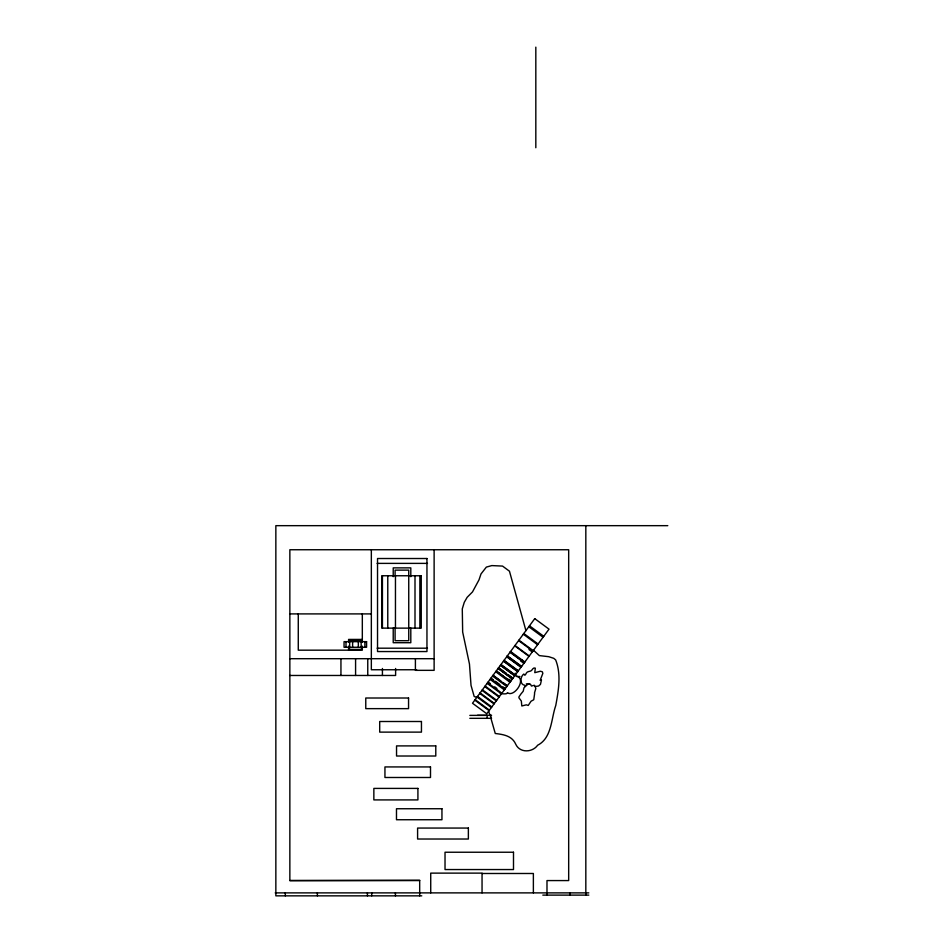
<?xml version="1.0" encoding="UTF-8"?>
<svg xmlns="http://www.w3.org/2000/svg" width="943" height="943" viewBox="0 0 943 943"><rect width="100%" height="100%" fill="white"/><g stroke="black" fill="none" stroke-linecap="round" stroke-linejoin="round"><path stroke-width="1.41" d="M524.921 686.398L525.027 685.302C519.463 684.854 520.123 676.449 523.848 674.033C525.404 677.157 525.664 673.031 527.29 672.053C530.331 670.626 530.626 672.159 532.936 668.681A9.076 9.076 0 0 0 534.009 667.974L535.318 668.163L534.775 672.665L540.351 671.251L542.366 671.781L542.838 673.408L540.15 680.339L541.482 679.868L540.469 684.382L538.571 686.033L535.141 686.516L535.824 688.543L534.504 692.893A3.265 3.265 0 0 1 534.563 694.06L533.75 699.741L531.05 701.227L528.233 705.447L526.347 704.834L521.821 705.965L521.326 701.026L518.898 697.773A8.864 8.864 0 0 1 519.051 696.677L520.206 695.085A9.159 9.159 0 0 0 520.725 694.248L523.212 691.243L523.766 688.791A15.053 15.053 0 0 1 523.99 687.789L528.493 683.651L530.791 684.689L531.404 686.044L534.327 685.266L535.141 686.516M521.762 660.913L522.339 660.135M546.987 895.119L546.987 880.573L568.676 880.573L568.676 549.745L289.855 549.745L289.855 880.573L419.682 880.279L419.682 895.85M667.797 525.664L275.851 525.664L275.851 895.85L421.769 895.85M377.106 563.384L427.474 563.384M289.855 613.905L371.342 613.905M362.324 639.425L348.592 639.425L348.592 642.112M349.499 640.992L361.452 640.992M377.106 648.195L427.474 648.195M289.855 658.697L434.122 658.697M416.606 669.754L371.342 669.754L371.342 549.745M289.855 675.471L395.612 675.471L395.612 668.481M516.646 676.52L519.911 676.52M526.312 683.84L529.825 683.84M477.535 715.301L491.574 715.301M469.838 715.383L487.154 715.383L487.154 718.318M469.838 718.318L491.574 718.318M482.05 873.489L533.373 873.489L533.373 892.88M289.855 880.573L419.682 880.573M275.203 892.88L588.809 892.88M542.814 895.119L588.809 895.119M476.852 697.337L474.176 696.488L471.029 685.396L469.461 664.037L462.659 632.022L462.282 608.883L464.274 602.318L467.162 597.308L472.502 591.909L478.997 579.874L481.013 573.933L486.352 567.097L491.81 565.588L502.536 566.083L509.456 571.199L525.923 630.643M500.261 693.789C502.702 693.612 504.422 694.213 506.733 693.588A6.731 6.731 0 0 1 507.534 692.681C513.982 697.926 527.667 678.5 515.927 675.931L515.302 673.172M529.483 625.798L543.769 636.301M528.787 626.741L543.074 637.256M523.813 633.507L538.099 644.01M523.306 634.203L537.581 644.706M518.933 640.144L533.208 650.658M518.579 640.615L532.866 651.13M528.964 649.527L532.253 651.955M514.996 645.495L529.271 655.998M514.725 645.861L528.999 656.375M510.587 651.495L524.862 661.998M510.175 652.049L524.449 662.552M510.01 652.273L524.296 662.776M520.583 660.913L523.884 663.33M507.369 655.868L521.644 666.371M507.181 656.128L521.455 666.63M506.874 656.528L521.161 667.031M506.686 656.788L520.972 667.29M504.081 660.324L518.367 670.827M503.892 660.583L518.178 671.086M503.621 660.949L517.907 671.451M503.432 661.208L517.719 671.711M501.004 664.52L514.183 674.21M500.804 664.78L515.09 675.282M500.568 665.098L514.843 675.612M500.379 665.357L514.654 675.872M498.67 667.679L506.356 673.337M508.56 674.952L512.945 678.194M498.482 667.95L512.756 678.453M498.234 668.281L512.509 678.783M498.034 668.54L512.32 679.043M508.843 679.16L511.047 680.775M510.54 681.471L496.254 670.956L510.469 681.553M495.688 671.734L509.963 682.249M493.106 675.247L500.792 680.893M502.996 682.52L507.393 685.75M492.93 675.483L507.204 685.985M492.529 676.037L506.804 686.539M491.02 678.088L493.213 679.703M495.405 681.317L499.802 684.547M503.102 686.975L505.295 688.59M490.666 678.559L504.953 689.062M490.065 679.373L504.352 689.875M488.132 682.013L490.325 683.628M494.721 686.858L496.914 688.473M487.614 682.708L501.9 693.211M487.142 683.345L501.428 693.848M485.138 686.08L499.413 696.582M484.773 686.575L499.047 697.077M482.392 689.805L496.678 700.307M481.979 690.37L496.254 700.885M480.105 692.916L494.38 703.431M479.739 693.4L494.026 703.914M477.512 696.441L491.798 706.944M477.075 697.042L491.35 707.545M475.154 699.647L489.429 710.15M474.789 700.142L489.063 710.657M533.538 650.281L539.349 655.597L548.743 656.693L553.741 658.32L555.651 659.9C561.45 674.445 558.468 690.606 555.757 705.553C551.066 718.931 551.914 737.98 537.64 745.241C532.465 752.561 519.864 753.198 515.786 744.31C512.084 735.729 503.35 734.479 495.264 733.489L490.938 718.318L490.938 715.301M488.58 711.376L490.313 716.032M585.827 525.664L585.827 895.119M570.032 892.88L570.032 895.119M535.824 47.15L535.824 147.745M482.05 892.88L482.05 873.124L430.727 873.124L430.727 892.88M434.122 549.745L434.122 670.343L415.403 670.343L415.403 658.851M419.871 575.76L419.871 628.132M415.003 575.76L415.003 628.132M410.806 576.68L410.806 567.875L393.219 567.875L393.219 576.68M410.806 628.038L410.806 642.713L393.219 642.713L393.219 628.038M395.459 575.76L395.459 628.132M395.412 892.88L395.412 895.85M395.093 575.76L395.093 570.126L408.743 570.126L408.743 640.698L395.093 640.698L395.093 628.132M387.773 575.76L387.773 628.132M382.422 575.76L382.422 628.132M382.422 668.481L382.422 675.471M371.719 892.88L371.719 895.85M367.758 658.697L367.758 675.471M367.416 892.88L367.416 895.85M364.894 641.653L364.894 647.275M362.324 613.905L362.324 642.112M362.324 646.144L362.324 650.175L298.271 650.175L298.271 613.905M361.452 641.653L361.452 640.25L349.499 640.25L349.499 641.653M361.452 647.275L361.452 649.409L349.499 649.409L349.499 647.275M361.145 641.653L361.145 647.275M358.328 641.653L358.328 647.275M355.582 658.697L355.582 675.471M352.623 641.653L352.623 647.275M349.653 641.653L349.653 647.275M348.592 646.144L348.592 650.175M345.998 641.653L345.998 647.275M340.942 658.697L340.942 675.471M317.378 892.88L317.378 895.85M285.316 892.88L285.316 895.85M534.752 618.643L472.502 703.254L486.777 713.757L549.026 629.146L534.752 618.643M426.955 558.515L377.53 558.515L377.53 651.554L426.955 651.554L426.955 558.515M421.25 575.76L381.821 575.76L381.821 628.132L421.25 628.132L421.25 575.76M366.579 641.653L344.054 641.653L344.054 647.275L366.579 647.275L366.579 641.653M408.555 698.009L365.766 698.009L365.766 708.641L408.555 708.641L408.555 698.009M421.45 721.501L379.699 721.501L379.699 732.122L421.45 732.122L421.45 721.501M435.784 745.901L396.543 745.901L396.543 756.015L435.784 756.015L435.784 745.901M430.503 766.93L384.944 766.93L384.944 777.492L430.503 777.492L430.503 766.93M417.914 788.407L373.852 788.407L373.852 799.912L417.914 799.912L417.914 788.407M441.949 808.74L396.484 808.74L396.484 819.738L441.949 819.738L441.949 808.74M468.365 828.06L417.596 828.06L417.596 839.022L468.365 839.022L468.365 828.06M513.499 852.236L445.025 852.236L445.025 869.552L513.499 869.552L513.499 852.236"/></g></svg>
